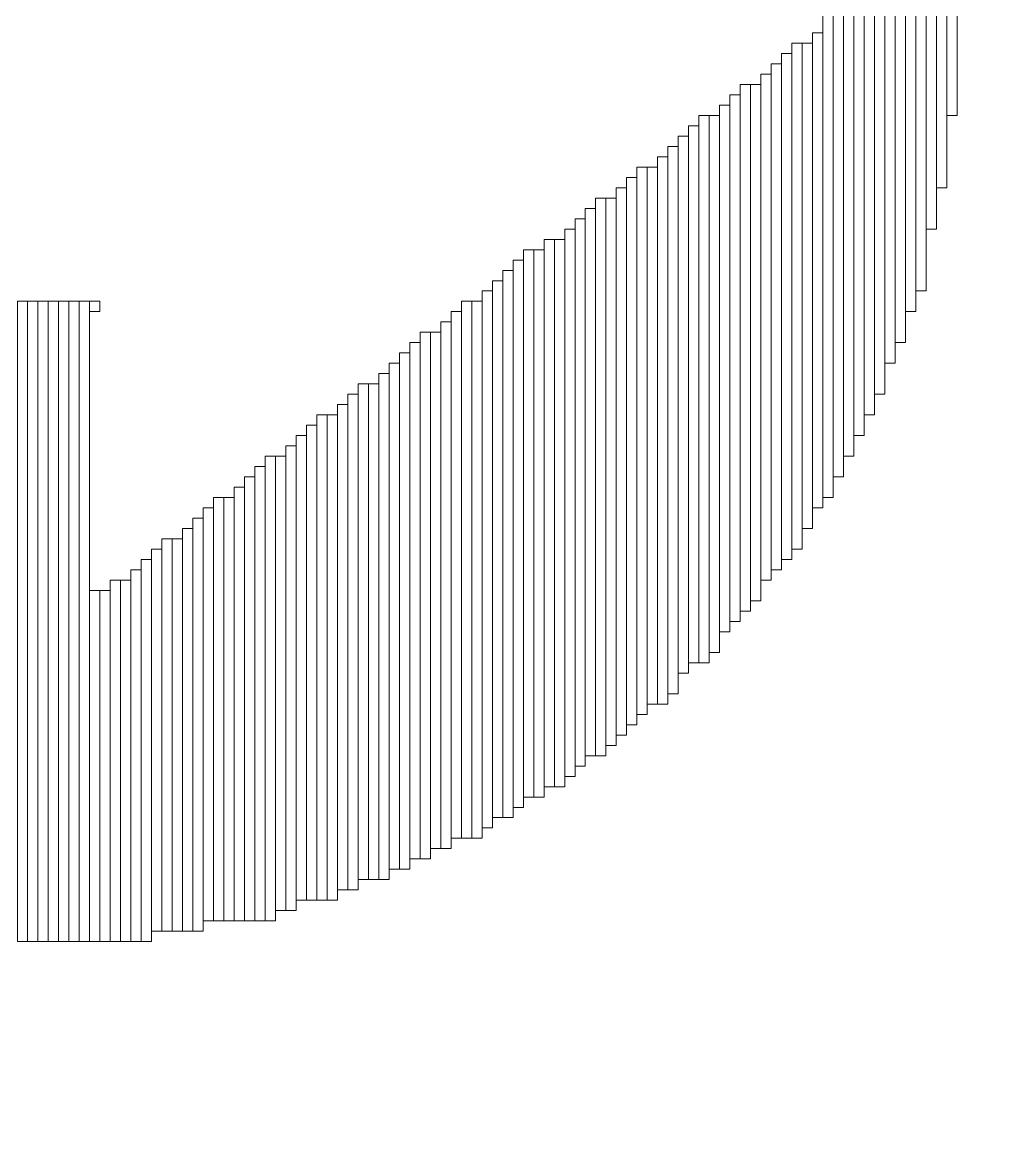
# Model space of a CAD drawing. Header units: millimetres. Extents: x -90 to 99, y -65 to 67.
# Drawn here: x 21.138 to 23.512, y 17.824 to 20.591 of the extents above; entities that cross this region are included whole.
import ezdxf

# ---------------------------------------------------------------- set-up
doc = ezdxf.new("R2010")
doc.units = ezdxf.units.MM
doc.header["$MEASUREMENT"] = 0
doc.layers.add('BG_OUTLINE', color=7, linetype='Continuous')
doc.layers.add('MA_PEN3', color=7, linetype='Continuous')

msp = doc.modelspace()

# ---------------------------------------------------------------- linework, layer by layer
at = {"layer": 'BG_OUTLINE', "color": 3, "lineweight": 9}
msp.add_open_spline([(-71.7269, -61.8795), (-71.7269, -61.8795), (-71.7343, 42.2681), (-71.7343, 42.2681), (-71.7343, 42.2681), (-71.7348, 43.0066), (-71.4419, 43.715), (-70.92, 44.2375), (-70.92, 44.2375), (-70.3982, 44.76), (-69.6866, 45.0538), (-68.9482, 45.0543), (-68.9482, 45.0543), (-68.9482, 45.0543), (75.2046, 45.0543), (75.2046, 45.0543), (75.2046, 45.0543), (76.8319, 45.0552), (78.1763, 43.7805), (78.2661, 42.1556), (78.2661, 42.1556), (78.2661, 42.1556), (78.2661, 31.2814), (78.2661, 31.2814), (78.2661, 31.2814), (78.2661, 31.2814), (72.2646, 31.2814), (72.2646, 31.2814), (72.2646, 31.2814), (72.2646, 31.2814), (72.2646, 26.9814), (72.2646, 26.9814), (72.2646, 26.9814), (72.2646, 26.9814), (78.2661, 26.9814), (78.2661, 26.9814), (78.2661, 26.9814), (78.2661, 26.9814), (78.2661, 18.6553), (78.2661, 18.6553), (78.2661, 18.6553), (78.2661, 18.6553), (72.2496, 18.6553), (72.2496, 18.6553), (72.2496, 18.6553), (72.2496, 18.6553), (72.2496, 14.3553), (72.2496, 14.3553), (72.2496, 14.3553), (72.2496, 14.3553), (78.2661, 14.3553), (78.2661, 14.3553), (78.2661, 14.3553), (78.2661, 14.3553), (78.2661, 9.255), (78.2661, 9.255), (78.2661, 9.255), (78.2661, 9.255), (72.2648, 9.255), (72.2648, 9.255), (72.2648, 9.255), (72.2648, 9.255), (72.2648, 4.955), (72.2648, 4.955), (72.2648, 4.955), (72.2648, 4.955), (78.2661, 4.955), (78.2661, 4.955), (78.2661, 4.955), (78.2661, 4.955), (78.2661, -3.3762), (78.2661, -3.3762), (78.2661, -3.3762), (78.2661, -3.3762), (72.2445, -3.3762), (72.2445, -3.3762), (72.2445, -3.3762), (72.2445, -3.3762), (72.2445, -7.6762), (72.2445, -7.6762), (72.2445, -7.6762), (72.2445, -7.6762), (78.2661, -7.6762), (78.2661, -7.6762), (78.2661, -7.6762), (78.2661, -7.6762), (78.2661, -12.7615), (78.2661, -12.7615), (78.2661, -12.7615), (78.2661, -12.7615), (72.2651, -12.7615), (72.2651, -12.7615), (72.2651, -12.7615), (72.2651, -12.7615), (72.2651, -17.0615), (72.2651, -17.0615), (72.2651, -17.0615), (72.2651, -17.0615), (78.2661, -17.0615), (78.2661, -17.0615), (78.2661, -17.0615), (78.2661, -17.0615), (78.2661, -25.4097), (78.2661, -25.4097), (78.2661, -25.4097), (78.2661, -25.4097), (72.2656, -25.4097), (72.2656, -25.4097), (72.2656, -25.4097), (72.2656, -25.4097), (72.2656, -29.7097), (72.2656, -29.7097), (72.2656, -29.7097), (72.2656, -29.7097), (78.2661, -29.7097), (78.2661, -29.7097), (78.2661, -29.7097), (78.2661, -29.7097), (78.2661, -34.793), (78.2661, -34.793), (78.2661, -34.793), (78.2661, -34.793), (72.2679, -34.793), (72.2679, -34.793), (72.2679, -34.793), (72.2679, -34.793), (72.2679, -39.0929), (72.2679, -39.0929), (72.2679, -39.0929), (72.2679, -39.0929), (78.2661, -39.0929), (78.2661, -39.0929), (78.2661, -39.0929), (78.2661, -39.0929), (78.2661, -47.4269), (78.2661, -47.4269), (78.2661, -47.4269), (78.2661, -47.4269), (72.2679, -47.4269), (72.2679, -47.4269), (72.2679, -47.4269), (72.2679, -47.4269), (72.2679, -51.7269), (72.2679, -51.7269), (72.2679, -51.7269), (72.2679, -51.7269), (78.2661, -51.7269), (78.2661, -51.7269), (78.2661, -51.7269), (78.2661, -51.7269), (78.2661, -51.8138), (78.2661, -51.8138), (78.2661, -51.8138), (78.2661, -51.8138), (78.2656, -61.8468), (78.2656, -61.8468), (78.2656, -61.8468), (78.2661, -62.6669), (77.9407, -63.4536), (77.3612, -64.0339), (77.3612, -64.0339), (76.7817, -64.6142), (75.9915, -64.9405), (75.1713, -64.941), (75.1713, -64.941), (75.1713, -64.941), (-68.6609, -64.9456), (-68.6609, -64.9456), (-68.6609, -64.9456), (-69.4735, -64.9461), (-70.2531, -64.6237), (-70.8281, -64.0495), (-70.8281, -64.0495), (-71.4031, -63.4752), (-71.7264, -62.6922), (-71.7269, -61.8795)], degree=3, knots=[0, 0, 0, 0, 0.022727, 0.022727, 0.022727, 0.022727, 0.045455, 0.045455, 0.045455, 0.045455, 0.068182, 0.068182, 0.068182, 0.068182, 0.090909, 0.090909, 0.090909, 0.090909, 0.113636, 0.113636, 0.113636, 0.113636, 0.136364, 0.136364, 0.136364, 0.136364, 0.159091, 0.159091, 0.159091, 0.159091, 0.181818, 0.181818, 0.181818, 0.181818, 0.204545, 0.204545, 0.204545, 0.204545, 0.227273, 0.227273, 0.227273, 0.227273, 0.25, 0.25, 0.25, 0.25, 0.272727, 0.272727, 0.272727, 0.272727, 0.295455, 0.295455, 0.295455, 0.295455, 0.318182, 0.318182, 0.318182, 0.318182, 0.340909, 0.340909, 0.340909, 0.340909, 0.363636, 0.363636, 0.363636, 0.363636, 0.386364, 0.386364, 0.386364, 0.386364, 0.409091, 0.409091, 0.409091, 0.409091, 0.431818, 0.431818, 0.431818, 0.431818, 0.454545, 0.454545, 0.454545, 0.454545, 0.477273, 0.477273, 0.477273, 0.477273, 0.5, 0.5, 0.5, 0.5, 0.522727, 0.522727, 0.522727, 0.522727, 0.545455, 0.545455, 0.545455, 0.545455, 0.568182, 0.568182, 0.568182, 0.568182, 0.590909, 0.590909, 0.590909, 0.590909, 0.613636, 0.613636, 0.613636, 0.613636, 0.636364, 0.636364, 0.636364, 0.636364, 0.659091, 0.659091, 0.659091, 0.659091, 0.681818, 0.681818, 0.681818, 0.681818, 0.704545, 0.704545, 0.704545, 0.704545, 0.727273, 0.727273, 0.727273, 0.727273, 0.75, 0.75, 0.75, 0.75, 0.772727, 0.772727, 0.772727, 0.772727, 0.795455, 0.795455, 0.795455, 0.795455, 0.818182, 0.818182, 0.818182, 0.818182, 0.840909, 0.840909, 0.840909, 0.840909, 0.863636, 0.863636, 0.863636, 0.863636, 0.886364, 0.886364, 0.886364, 0.886364, 0.909091, 0.909091, 0.909091, 0.909091, 0.931818, 0.931818, 0.931818, 0.931818, 0.954545, 0.954545, 0.954545, 0.954545, 0.977273, 0.977273, 0.977273, 0.977273, 1, 1, 1, 1], dxfattribs=at)
at = {"layer": 'MA_PEN3', "color": 5, "lineweight": 9}
for points in [[(23.1067, 21.7597), (23.1067, 21.7597), (23.1321, 21.7597), (23.1321, 21.7597), (23.1321, 21.7597), (23.1321, 21.7597), (23.1321, 19.4229), (23.1321, 19.4229), (23.1321, 19.4229), (23.1321, 19.4229), (23.1067, 19.4229), (23.1067, 19.4229), (23.1067, 19.4229), (23.1067, 19.4229), (23.1067, 21.7597), (23.1067, 21.7597)], [(23.1321, 21.7343), (23.1321, 21.7343), (23.1575, 21.7343), (23.1575, 21.7343), (23.1575, 21.7343), (23.1575, 21.7343), (23.1575, 19.4737), (23.1575, 19.4737), (23.1575, 19.4737), (23.1575, 19.4737), (23.1321, 19.4737), (23.1321, 19.4737), (23.1321, 19.4737), (23.1321, 19.4737), (23.1321, 21.7343), (23.1321, 21.7343)], [(23.1575, 21.6581), (23.1575, 21.6581), (23.1829, 21.6581), (23.1829, 21.6581), (23.1829, 21.6581), (23.1829, 21.6581), (23.1829, 19.5245), (23.1829, 19.5245), (23.1829, 19.5245), (23.1829, 19.5245), (23.1575, 19.5245), (23.1575, 19.5245), (23.1575, 19.5245), (23.1575, 19.5245), (23.1575, 21.6581), (23.1575, 21.6581)], [(23.1829, 21.6073), (23.1829, 21.6073), (23.2083, 21.6073), (23.2083, 21.6073), (23.2083, 21.6073), (23.2083, 21.6073), (23.2083, 19.5753), (23.2083, 19.5753), (23.2083, 19.5753), (23.2083, 19.5753), (23.1829, 19.5753), (23.1829, 19.5753), (23.1829, 19.5753), (23.1829, 19.5753), (23.1829, 21.6073), (23.1829, 21.6073)], [(23.2083, 21.5819), (23.2083, 21.5819), (23.2337, 21.5819), (23.2337, 21.5819), (23.2337, 21.5819), (23.2337, 21.5819), (23.2337, 19.6261), (23.2337, 19.6261), (23.2337, 19.6261), (23.2337, 19.6261), (23.2083, 19.6261), (23.2083, 19.6261), (23.2083, 19.6261), (23.2083, 19.6261), (23.2083, 21.5819), (23.2083, 21.5819)], [(23.2337, 21.5311), (23.2337, 21.5311), (23.2591, 21.5311), (23.2591, 21.5311), (23.2591, 21.5311), (23.2591, 21.5311), (23.2591, 19.6769), (23.2591, 19.6769), (23.2591, 19.6769), (23.2591, 19.6769), (23.2337, 19.6769), (23.2337, 19.6769), (23.2337, 19.6769), (23.2337, 19.6769), (23.2337, 21.5311), (23.2337, 21.5311)], [(23.2591, 21.4549), (23.2591, 21.4549), (23.2845, 21.4549), (23.2845, 21.4549), (23.2845, 21.4549), (23.2845, 21.4549), (23.2845, 19.7531), (23.2845, 19.7531), (23.2845, 19.7531), (23.2845, 19.7531), (23.2591, 19.7531), (23.2591, 19.7531), (23.2591, 19.7531), (23.2591, 19.7531), (23.2591, 21.4549), (23.2591, 21.4549)], [(23.2845, 21.3787), (23.2845, 21.3787), (23.3099, 21.3787), (23.3099, 21.3787), (23.3099, 21.3787), (23.3099, 21.3787), (23.3099, 19.8039), (23.3099, 19.8039), (23.3099, 19.8039), (23.3099, 19.8039), (23.2845, 19.8039), (23.2845, 19.8039), (23.2845, 19.8039), (23.2845, 19.8039), (23.2845, 21.3787), (23.2845, 21.3787)], [(23.3099, 21.3279), (23.3099, 21.3279), (23.3353, 21.3279), (23.3353, 21.3279), (23.3353, 21.3279), (23.3353, 21.3279), (23.3353, 19.8801), (23.3353, 19.8801), (23.3353, 19.8801), (23.3353, 19.8801), (23.3099, 19.8801), (23.3099, 19.8801), (23.3099, 19.8801), (23.3099, 19.8801), (23.3099, 21.3279), (23.3099, 21.3279)], [(23.3353, 21.2517), (23.3353, 21.2517), (23.3607, 21.2517), (23.3607, 21.2517), (23.3607, 21.2517), (23.3607, 21.2517), (23.3607, 19.9309), (23.3607, 19.9309), (23.3607, 19.9309), (23.3607, 19.9309), (23.3353, 19.9309), (23.3353, 19.9309), (23.3353, 19.9309), (23.3353, 19.9309), (23.3353, 21.2517), (23.3353, 21.2517)], [(23.3607, 21.1247), (23.3607, 21.1247), (23.3861, 21.1247), (23.3861, 21.1247), (23.3861, 21.1247), (23.3861, 21.1247), (23.3861, 20.0833), (23.3861, 20.0833), (23.3861, 20.0833), (23.3861, 20.0833), (23.3607, 20.0833), (23.3607, 20.0833), (23.3607, 20.0833), (23.3607, 20.0833), (23.3607, 21.1247), (23.3607, 21.1247)], [(23.3861, 21.0231), (23.3861, 21.0231), (23.4115, 21.0231), (23.4115, 21.0231), (23.4115, 21.0231), (23.4115, 21.0231), (23.4115, 20.1849), (23.4115, 20.1849), (23.4115, 20.1849), (23.4115, 20.1849), (23.3861, 20.1849), (23.3861, 20.1849), (23.3861, 20.1849), (23.3861, 20.1849), (23.3861, 21.0231), (23.3861, 21.0231)], [(23.4115, 20.8199), (23.4115, 20.8199), (23.4369, 20.8199), (23.4369, 20.8199), (23.4369, 20.8199), (23.4369, 20.8199), (23.4369, 20.3627), (23.4369, 20.3627), (23.4369, 20.3627), (23.4369, 20.3627), (23.4115, 20.3627), (23.4115, 20.3627), (23.4115, 20.3627), (23.4115, 20.3627), (23.4115, 20.8199), (23.4115, 20.8199)], [(23.0813, 20.5659), (23.0813, 20.5659), (23.1067, 20.5659), (23.1067, 20.5659), (23.1067, 20.5659), (23.1067, 20.5659), (23.1067, 19.3975), (23.1067, 19.3975), (23.1067, 19.3975), (23.1067, 19.3975), (23.0813, 19.3975), (23.0813, 19.3975), (23.0813, 19.3975), (23.0813, 19.3975), (23.0813, 20.5659), (23.0813, 20.5659)], [(23.0305, 20.5405), (23.0305, 20.5405), (23.0559, 20.5405), (23.0559, 20.5405), (23.0559, 20.5405), (23.0559, 20.5405), (23.0559, 19.2959), (23.0559, 19.2959), (23.0559, 19.2959), (23.0559, 19.2959), (23.0305, 19.2959), (23.0305, 19.2959), (23.0305, 19.2959), (23.0305, 19.2959), (23.0305, 20.5405), (23.0305, 20.5405)], [(23.0559, 20.5405), (23.0559, 20.5405), (23.0813, 20.5405), (23.0813, 20.5405), (23.0813, 20.5405), (23.0813, 20.5405), (23.0813, 19.3467), (23.0813, 19.3467), (23.0813, 19.3467), (23.0813, 19.3467), (23.0559, 19.3467), (23.0559, 19.3467), (23.0559, 19.3467), (23.0559, 19.3467), (23.0559, 20.5405), (23.0559, 20.5405)], [(23.0051, 20.5151), (23.0051, 20.5151), (23.0305, 20.5151), (23.0305, 20.5151), (23.0305, 20.5151), (23.0305, 20.5151), (23.0305, 19.2705), (23.0305, 19.2705), (23.0305, 19.2705), (23.0305, 19.2705), (23.0051, 19.2705), (23.0051, 19.2705), (23.0051, 19.2705), (23.0051, 19.2705), (23.0051, 20.5151), (23.0051, 20.5151)], [(22.9797, 20.4897), (22.9797, 20.4897), (23.0051, 20.4897), (23.0051, 20.4897), (23.0051, 20.4897), (23.0051, 20.4897), (23.0051, 19.2451), (23.0051, 19.2451), (23.0051, 19.2451), (23.0051, 19.2451), (22.9797, 19.2451), (22.9797, 19.2451), (22.9797, 19.2451), (22.9797, 19.2451), (22.9797, 20.4897), (22.9797, 20.4897)], [(22.9543, 20.4643), (22.9543, 20.4643), (22.9797, 20.4643), (22.9797, 20.4643), (22.9797, 20.4643), (22.9797, 20.4643), (22.9797, 19.2197), (22.9797, 19.2197), (22.9797, 19.2197), (22.9797, 19.2197), (22.9543, 19.2197), (22.9543, 19.2197), (22.9543, 19.2197), (22.9543, 19.2197), (22.9543, 20.4643), (22.9543, 20.4643)], [(22.9035, 20.4389), (22.9035, 20.4389), (22.9289, 20.4389), (22.9289, 20.4389), (22.9289, 20.4389), (22.9289, 20.4389), (22.9289, 19.1435), (22.9289, 19.1435), (22.9289, 19.1435), (22.9289, 19.1435), (22.9035, 19.1435), (22.9035, 19.1435), (22.9035, 19.1435), (22.9035, 19.1435), (22.9035, 20.4389), (22.9035, 20.4389)], [(22.9289, 20.4389), (22.9289, 20.4389), (22.9543, 20.4389), (22.9543, 20.4389), (22.9543, 20.4389), (22.9543, 20.4389), (22.9543, 19.1689), (22.9543, 19.1689), (22.9543, 19.1689), (22.9543, 19.1689), (22.9289, 19.1689), (22.9289, 19.1689), (22.9289, 19.1689), (22.9289, 19.1689), (22.9289, 20.4389), (22.9289, 20.4389)], [(22.8781, 20.4135), (22.8781, 20.4135), (22.9035, 20.4135), (22.9035, 20.4135), (22.9035, 20.4135), (22.9035, 20.4135), (22.9035, 19.1181), (22.9035, 19.1181), (22.9035, 19.1181), (22.9035, 19.1181), (22.8781, 19.1181), (22.8781, 19.1181), (22.8781, 19.1181), (22.8781, 19.1181), (22.8781, 20.4135), (22.8781, 20.4135)], [(22.8527, 20.3881), (22.8527, 20.3881), (22.8781, 20.3881), (22.8781, 20.3881), (22.8781, 20.3881), (22.8781, 20.3881), (22.8781, 19.0927), (22.8781, 19.0927), (22.8781, 19.0927), (22.8781, 19.0927), (22.8527, 19.0927), (22.8527, 19.0927), (22.8527, 19.0927), (22.8527, 19.0927), (22.8527, 20.3881), (22.8527, 20.3881)], [(22.8019, 20.3627), (22.8019, 20.3627), (22.8273, 20.3627), (22.8273, 20.3627), (22.8273, 20.3627), (22.8273, 20.3627), (22.8273, 19.0165), (22.8273, 19.0165), (22.8273, 19.0165), (22.8273, 19.0165), (22.8019, 19.0165), (22.8019, 19.0165), (22.8019, 19.0165), (22.8019, 19.0165), (22.8019, 20.3627), (22.8019, 20.3627)], [(22.8273, 20.3627), (22.8273, 20.3627), (22.8527, 20.3627), (22.8527, 20.3627), (22.8527, 20.3627), (22.8527, 20.3627), (22.8527, 19.0419), (22.8527, 19.0419), (22.8527, 19.0419), (22.8527, 19.0419), (22.8273, 19.0419), (22.8273, 19.0419), (22.8273, 19.0419), (22.8273, 19.0419), (22.8273, 20.3627), (22.8273, 20.3627)], [(22.7511, 20.3119), (22.7511, 20.3119), (22.7765, 20.3119), (22.7765, 20.3119), (22.7765, 20.3119), (22.7765, 20.3119), (22.7765, 18.9911), (22.7765, 18.9911), (22.7765, 18.9911), (22.7765, 18.9911), (22.7511, 18.9911), (22.7511, 18.9911), (22.7511, 18.9911), (22.7511, 18.9911), (22.7511, 20.3119), (22.7511, 20.3119)], [(22.7765, 20.3373), (22.7765, 20.3373), (22.8019, 20.3373), (22.8019, 20.3373), (22.8019, 20.3373), (22.8019, 20.3373), (22.8019, 19.0165), (22.8019, 19.0165), (22.8019, 19.0165), (22.8019, 19.0165), (22.7765, 19.0165), (22.7765, 19.0165), (22.7765, 19.0165), (22.7765, 19.0165), (22.7765, 20.3373), (22.7765, 20.3373)], [(22.7257, 20.2865), (22.7257, 20.2865), (22.7511, 20.2865), (22.7511, 20.2865), (22.7511, 20.2865), (22.7511, 20.2865), (22.7511, 18.9403), (22.7511, 18.9403), (22.7511, 18.9403), (22.7511, 18.9403), (22.7257, 18.9403), (22.7257, 18.9403), (22.7257, 18.9403), (22.7257, 18.9403), (22.7257, 20.2865), (22.7257, 20.2865)], [(22.7003, 20.2611), (22.7003, 20.2611), (22.7257, 20.2611), (22.7257, 20.2611), (22.7257, 20.2611), (22.7257, 20.2611), (22.7257, 18.9149), (22.7257, 18.9149), (22.7257, 18.9149), (22.7257, 18.9149), (22.7003, 18.9149), (22.7003, 18.9149), (22.7003, 18.9149), (22.7003, 18.9149), (22.7003, 20.2611), (22.7003, 20.2611)], [(22.6495, 20.2357), (22.6495, 20.2357), (22.6749, 20.2357), (22.6749, 20.2357), (22.6749, 20.2357), (22.6749, 20.2357), (22.6749, 18.8895), (22.6749, 18.8895), (22.6749, 18.8895), (22.6749, 18.8895), (22.6495, 18.8895), (22.6495, 18.8895), (22.6495, 18.8895), (22.6495, 18.8895), (22.6495, 20.2357), (22.6495, 20.2357)], [(22.6749, 20.2357), (22.6749, 20.2357), (22.7003, 20.2357), (22.7003, 20.2357), (22.7003, 20.2357), (22.7003, 20.2357), (22.7003, 18.9149), (22.7003, 18.9149), (22.7003, 18.9149), (22.7003, 18.9149), (22.6749, 18.9149), (22.6749, 18.9149), (22.6749, 18.9149), (22.6749, 18.9149), (22.6749, 20.2357), (22.6749, 20.2357)], [(22.6241, 20.2103), (22.6241, 20.2103), (22.6495, 20.2103), (22.6495, 20.2103), (22.6495, 20.2103), (22.6495, 20.2103), (22.6495, 18.8641), (22.6495, 18.8641), (22.6495, 18.8641), (22.6495, 18.8641), (22.6241, 18.8641), (22.6241, 18.8641), (22.6241, 18.8641), (22.6241, 18.8641), (22.6241, 20.2103), (22.6241, 20.2103)], [(22.5987, 20.1849), (22.5987, 20.1849), (22.6241, 20.1849), (22.6241, 20.1849), (22.6241, 20.1849), (22.6241, 20.1849), (22.6241, 18.8387), (22.6241, 18.8387), (22.6241, 18.8387), (22.6241, 18.8387), (22.5987, 18.8387), (22.5987, 18.8387), (22.5987, 18.8387), (22.5987, 18.8387), (22.5987, 20.1849), (22.5987, 20.1849)], [(22.5479, 20.1595), (22.5479, 20.1595), (22.5733, 20.1595), (22.5733, 20.1595), (22.5733, 20.1595), (22.5733, 20.1595), (22.5733, 18.7879), (22.5733, 18.7879), (22.5733, 18.7879), (22.5733, 18.7879), (22.5479, 18.7879), (22.5479, 18.7879), (22.5479, 18.7879), (22.5479, 18.7879), (22.5479, 20.1595), (22.5479, 20.1595)], [(22.5733, 20.1595), (22.5733, 20.1595), (22.5987, 20.1595), (22.5987, 20.1595), (22.5987, 20.1595), (22.5987, 20.1595), (22.5987, 18.8133), (22.5987, 18.8133), (22.5987, 18.8133), (22.5987, 18.8133), (22.5733, 18.8133), (22.5733, 18.8133), (22.5733, 18.8133), (22.5733, 18.8133), (22.5733, 20.1595), (22.5733, 20.1595)], [(22.5225, 20.1341), (22.5225, 20.1341), (22.5479, 20.1341), (22.5479, 20.1341), (22.5479, 20.1341), (22.5479, 20.1341), (22.5479, 18.7879), (22.5479, 18.7879), (22.5479, 18.7879), (22.5479, 18.7879), (22.5225, 18.7879), (22.5225, 18.7879), (22.5225, 18.7879), (22.5225, 18.7879), (22.5225, 20.1341), (22.5225, 20.1341)], [(22.4971, 20.1087), (22.4971, 20.1087), (22.5225, 20.1087), (22.5225, 20.1087), (22.5225, 20.1087), (22.5225, 20.1087), (22.5225, 18.7625), (22.5225, 18.7625), (22.5225, 18.7625), (22.5225, 18.7625), (22.4971, 18.7625), (22.4971, 18.7625), (22.4971, 18.7625), (22.4971, 18.7625), (22.4971, 20.1087), (22.4971, 20.1087)], [(22.4717, 20.0833), (22.4717, 20.0833), (22.4971, 20.0833), (22.4971, 20.0833), (22.4971, 20.0833), (22.4971, 20.0833), (22.4971, 18.7371), (22.4971, 18.7371), (22.4971, 18.7371), (22.4971, 18.7371), (22.4717, 18.7371), (22.4717, 18.7371), (22.4717, 18.7371), (22.4717, 18.7371), (22.4717, 20.0833), (22.4717, 20.0833)], [(22.4209, 20.0579), (22.4209, 20.0579), (22.4463, 20.0579), (22.4463, 20.0579), (22.4463, 20.0579), (22.4463, 20.0579), (22.4463, 18.7117), (22.4463, 18.7117), (22.4463, 18.7117), (22.4463, 18.7117), (22.4209, 18.7117), (22.4209, 18.7117), (22.4209, 18.7117), (22.4209, 18.7117), (22.4209, 20.0579), (22.4209, 20.0579)], [(22.4463, 20.0579), (22.4463, 20.0579), (22.4717, 20.0579), (22.4717, 20.0579), (22.4717, 20.0579), (22.4717, 20.0579), (22.4717, 18.7117), (22.4717, 18.7117), (22.4717, 18.7117), (22.4717, 18.7117), (22.4463, 18.7117), (22.4463, 18.7117), (22.4463, 18.7117), (22.4463, 18.7117), (22.4463, 20.0579), (22.4463, 20.0579)], [(22.3447, 20.0071), (22.3447, 20.0071), (22.3701, 20.0071), (22.3701, 20.0071), (22.3701, 20.0071), (22.3701, 20.0071), (22.3701, 18.6609), (22.3701, 18.6609), (22.3701, 18.6609), (22.3701, 18.6609), (22.3447, 18.6609), (22.3447, 18.6609), (22.3447, 18.6609), (22.3447, 18.6609), (22.3447, 20.0071), (22.3447, 20.0071)], [(22.3701, 20.0325), (22.3701, 20.0325), (22.3955, 20.0325), (22.3955, 20.0325), (22.3955, 20.0325), (22.3955, 20.0325), (22.3955, 18.6863), (22.3955, 18.6863), (22.3955, 18.6863), (22.3955, 18.6863), (22.3701, 18.6863), (22.3701, 18.6863), (22.3701, 18.6863), (22.3701, 18.6863), (22.3701, 20.0325), (22.3701, 20.0325)], [(22.3955, 20.0325), (22.3955, 20.0325), (22.4209, 20.0325), (22.4209, 20.0325), (22.4209, 20.0325), (22.4209, 20.0325), (22.4209, 18.6863), (22.4209, 18.6863), (22.4209, 18.6863), (22.4209, 18.6863), (22.3955, 18.6863), (22.3955, 18.6863), (22.3955, 18.6863), (22.3955, 18.6863), (22.3955, 20.0325), (22.3955, 20.0325)], [(22.3193, 19.9817), (22.3193, 19.9817), (22.3447, 19.9817), (22.3447, 19.9817), (22.3447, 19.9817), (22.3447, 19.9817), (22.3447, 18.6355), (22.3447, 18.6355), (22.3447, 18.6355), (22.3447, 18.6355), (22.3193, 18.6355), (22.3193, 18.6355), (22.3193, 18.6355), (22.3193, 18.6355), (22.3193, 19.9817), (22.3193, 19.9817)], [(22.2939, 19.9563), (22.2939, 19.9563), (22.3193, 19.9563), (22.3193, 19.9563), (22.3193, 19.9563), (22.3193, 19.9563), (22.3193, 18.6355), (22.3193, 18.6355), (22.3193, 18.6355), (22.3193, 18.6355), (22.2939, 18.6355), (22.2939, 18.6355), (22.2939, 18.6355), (22.2939, 18.6355), (22.2939, 19.9563), (22.2939, 19.9563)], [(22.2685, 19.9309), (22.2685, 19.9309), (22.2939, 19.9309), (22.2939, 19.9309), (22.2939, 19.9309), (22.2939, 19.9309), (22.2939, 18.6101), (22.2939, 18.6101), (22.2939, 18.6101), (22.2939, 18.6101), (22.2685, 18.6101), (22.2685, 18.6101), (22.2685, 18.6101), (22.2685, 18.6101), (22.2685, 19.9309), (22.2685, 19.9309)], [(21.1255, 19.9055), (21.1255, 19.9055), (21.1509, 19.9055), (21.1509, 19.9055), (21.1509, 19.9055), (21.1509, 19.9055), (21.1509, 18.3307), (21.1509, 18.3307), (21.1509, 18.3307), (21.1509, 18.3307), (21.1255, 18.3307), (21.1255, 18.3307), (21.1255, 18.3307), (21.1255, 18.3307), (21.1255, 19.9055), (21.1255, 19.9055)], [(21.1509, 19.9055), (21.1509, 19.9055), (21.1763, 19.9055), (21.1763, 19.9055), (21.1763, 19.9055), (21.1763, 19.9055), (21.1763, 18.3307), (21.1763, 18.3307), (21.1763, 18.3307), (21.1763, 18.3307), (21.1509, 18.3307), (21.1509, 18.3307), (21.1509, 18.3307), (21.1509, 18.3307), (21.1509, 19.9055), (21.1509, 19.9055)], [(21.1763, 19.9055), (21.1763, 19.9055), (21.2017, 19.9055), (21.2017, 19.9055), (21.2017, 19.9055), (21.2017, 19.9055), (21.2017, 18.3307), (21.2017, 18.3307), (21.2017, 18.3307), (21.2017, 18.3307), (21.1763, 18.3307), (21.1763, 18.3307), (21.1763, 18.3307), (21.1763, 18.3307), (21.1763, 19.9055), (21.1763, 19.9055)], [(21.2017, 19.9055), (21.2017, 19.9055), (21.2271, 19.9055), (21.2271, 19.9055), (21.2271, 19.9055), (21.2271, 19.9055), (21.2271, 18.3307), (21.2271, 18.3307), (21.2271, 18.3307), (21.2271, 18.3307), (21.2017, 18.3307), (21.2017, 18.3307), (21.2017, 18.3307), (21.2017, 18.3307), (21.2017, 19.9055), (21.2017, 19.9055)], [(21.2271, 19.9055), (21.2271, 19.9055), (21.2525, 19.9055), (21.2525, 19.9055), (21.2525, 19.9055), (21.2525, 19.9055), (21.2525, 18.3307), (21.2525, 18.3307), (21.2525, 18.3307), (21.2525, 18.3307), (21.2271, 18.3307), (21.2271, 18.3307), (21.2271, 18.3307), (21.2271, 18.3307), (21.2271, 19.9055), (21.2271, 19.9055)], [(21.2525, 19.9055), (21.2525, 19.9055), (21.2779, 19.9055), (21.2779, 19.9055), (21.2779, 19.9055), (21.2779, 19.9055), (21.2779, 18.3307), (21.2779, 18.3307), (21.2779, 18.3307), (21.2779, 18.3307), (21.2525, 18.3307), (21.2525, 18.3307), (21.2525, 18.3307), (21.2525, 18.3307), (21.2525, 19.9055), (21.2525, 19.9055)], [(21.2779, 19.9055), (21.2779, 19.9055), (21.3033, 19.9055), (21.3033, 19.9055), (21.3033, 19.9055), (21.3033, 19.9055), (21.3033, 18.3307), (21.3033, 18.3307), (21.3033, 18.3307), (21.3033, 18.3307), (21.2779, 18.3307), (21.2779, 18.3307), (21.2779, 18.3307), (21.2779, 18.3307), (21.2779, 19.9055), (21.2779, 19.9055)], [(21.3033, 19.9055), (21.3033, 19.9055), (21.3287, 19.9055), (21.3287, 19.9055), (21.3287, 19.9055), (21.3287, 19.9055), (21.3287, 19.8801), (21.3287, 19.8801), (21.3287, 19.8801), (21.3287, 19.8801), (21.3033, 19.8801), (21.3033, 19.8801), (21.3033, 19.8801), (21.3033, 19.8801), (21.3033, 19.9055), (21.3033, 19.9055)], [(22.2177, 19.9055), (22.2177, 19.9055), (22.2431, 19.9055), (22.2431, 19.9055), (22.2431, 19.9055), (22.2431, 19.9055), (22.2431, 18.5847), (22.2431, 18.5847), (22.2431, 18.5847), (22.2431, 18.5847), (22.2177, 18.5847), (22.2177, 18.5847), (22.2177, 18.5847), (22.2177, 18.5847), (22.2177, 19.9055), (22.2177, 19.9055)], [(22.2431, 19.9055), (22.2431, 19.9055), (22.2685, 19.9055), (22.2685, 19.9055), (22.2685, 19.9055), (22.2685, 19.9055), (22.2685, 18.5847), (22.2685, 18.5847), (22.2685, 18.5847), (22.2685, 18.5847), (22.2431, 18.5847), (22.2431, 18.5847), (22.2431, 18.5847), (22.2431, 18.5847), (22.2431, 19.9055), (22.2431, 19.9055)], [(22.1923, 19.8801), (22.1923, 19.8801), (22.2177, 19.8801), (22.2177, 19.8801), (22.2177, 19.8801), (22.2177, 19.8801), (22.2177, 18.5847), (22.2177, 18.5847), (22.2177, 18.5847), (22.2177, 18.5847), (22.1923, 18.5847), (22.1923, 18.5847), (22.1923, 18.5847), (22.1923, 18.5847), (22.1923, 19.8801), (22.1923, 19.8801)], [(22.1669, 19.8547), (22.1669, 19.8547), (22.1923, 19.8547), (22.1923, 19.8547), (22.1923, 19.8547), (22.1923, 19.8547), (22.1923, 18.5593), (22.1923, 18.5593), (22.1923, 18.5593), (22.1923, 18.5593), (22.1669, 18.5593), (22.1669, 18.5593), (22.1669, 18.5593), (22.1669, 18.5593), (22.1669, 19.8547), (22.1669, 19.8547)], [(22.1161, 19.8293), (22.1161, 19.8293), (22.1415, 19.8293), (22.1415, 19.8293), (22.1415, 19.8293), (22.1415, 19.8293), (22.1415, 18.5339), (22.1415, 18.5339), (22.1415, 18.5339), (22.1415, 18.5339), (22.1161, 18.5339), (22.1161, 18.5339), (22.1161, 18.5339), (22.1161, 18.5339), (22.1161, 19.8293), (22.1161, 19.8293)], [(22.1415, 19.8293), (22.1415, 19.8293), (22.1669, 19.8293), (22.1669, 19.8293), (22.1669, 19.8293), (22.1669, 19.8293), (22.1669, 18.5593), (22.1669, 18.5593), (22.1669, 18.5593), (22.1669, 18.5593), (22.1415, 18.5593), (22.1415, 18.5593), (22.1415, 18.5593), (22.1415, 18.5593), (22.1415, 19.8293), (22.1415, 19.8293)], [(22.0907, 19.8039), (22.0907, 19.8039), (22.1161, 19.8039), (22.1161, 19.8039), (22.1161, 19.8039), (22.1161, 19.8039), (22.1161, 18.5339), (22.1161, 18.5339), (22.1161, 18.5339), (22.1161, 18.5339), (22.0907, 18.5339), (22.0907, 18.5339), (22.0907, 18.5339), (22.0907, 18.5339), (22.0907, 19.8039), (22.0907, 19.8039)], [(22.0653, 19.7785), (22.0653, 19.7785), (22.0907, 19.7785), (22.0907, 19.7785), (22.0907, 19.7785), (22.0907, 19.7785), (22.0907, 18.5085), (22.0907, 18.5085), (22.0907, 18.5085), (22.0907, 18.5085), (22.0653, 18.5085), (22.0653, 18.5085), (22.0653, 18.5085), (22.0653, 18.5085), (22.0653, 19.7785), (22.0653, 19.7785)], [(22.0399, 19.7531), (22.0399, 19.7531), (22.0653, 19.7531), (22.0653, 19.7531), (22.0653, 19.7531), (22.0653, 19.7531), (22.0653, 18.5085), (22.0653, 18.5085), (22.0653, 18.5085), (22.0653, 18.5085), (22.0399, 18.5085), (22.0399, 18.5085), (22.0399, 18.5085), (22.0399, 18.5085), (22.0399, 19.7531), (22.0399, 19.7531)], [(21.9637, 19.7023), (21.9637, 19.7023), (21.9891, 19.7023), (21.9891, 19.7023), (21.9891, 19.7023), (21.9891, 19.7023), (21.9891, 18.4831), (21.9891, 18.4831), (21.9891, 18.4831), (21.9891, 18.4831), (21.9637, 18.4831), (21.9637, 18.4831), (21.9637, 18.4831), (21.9637, 18.4831), (21.9637, 19.7023), (21.9637, 19.7023)], [(21.9891, 19.7023), (21.9891, 19.7023), (22.0145, 19.7023), (22.0145, 19.7023), (22.0145, 19.7023), (22.0145, 19.7023), (22.0145, 18.4831), (22.0145, 18.4831), (22.0145, 18.4831), (22.0145, 18.4831), (21.9891, 18.4831), (21.9891, 18.4831), (21.9891, 18.4831), (21.9891, 18.4831), (21.9891, 19.7023), (21.9891, 19.7023)], [(22.0145, 19.7277), (22.0145, 19.7277), (22.0399, 19.7277), (22.0399, 19.7277), (22.0399, 19.7277), (22.0399, 19.7277), (22.0399, 18.4831), (22.0399, 18.4831), (22.0399, 18.4831), (22.0399, 18.4831), (22.0145, 18.4831), (22.0145, 18.4831), (22.0145, 18.4831), (22.0145, 18.4831), (22.0145, 19.7277), (22.0145, 19.7277)], [(21.9383, 19.6769), (21.9383, 19.6769), (21.9637, 19.6769), (21.9637, 19.6769), (21.9637, 19.6769), (21.9637, 19.6769), (21.9637, 18.4577), (21.9637, 18.4577), (21.9637, 18.4577), (21.9637, 18.4577), (21.9383, 18.4577), (21.9383, 18.4577), (21.9383, 18.4577), (21.9383, 18.4577), (21.9383, 19.6769), (21.9383, 19.6769)], [(21.9129, 19.6515), (21.9129, 19.6515), (21.9383, 19.6515), (21.9383, 19.6515), (21.9383, 19.6515), (21.9383, 19.6515), (21.9383, 18.4577), (21.9383, 18.4577), (21.9383, 18.4577), (21.9383, 18.4577), (21.9129, 18.4577), (21.9129, 18.4577), (21.9129, 18.4577), (21.9129, 18.4577), (21.9129, 19.6515), (21.9129, 19.6515)], [(21.8621, 19.6261), (21.8621, 19.6261), (21.8875, 19.6261), (21.8875, 19.6261), (21.8875, 19.6261), (21.8875, 19.6261), (21.8875, 18.4323), (21.8875, 18.4323), (21.8875, 18.4323), (21.8875, 18.4323), (21.8621, 18.4323), (21.8621, 18.4323), (21.8621, 18.4323), (21.8621, 18.4323), (21.8621, 19.6261), (21.8621, 19.6261)], [(21.8875, 19.6261), (21.8875, 19.6261), (21.9129, 19.6261), (21.9129, 19.6261), (21.9129, 19.6261), (21.9129, 19.6261), (21.9129, 18.4323), (21.9129, 18.4323), (21.9129, 18.4323), (21.9129, 18.4323), (21.8875, 18.4323), (21.8875, 18.4323), (21.8875, 18.4323), (21.8875, 18.4323), (21.8875, 19.6261), (21.8875, 19.6261)], [(21.8367, 19.6007), (21.8367, 19.6007), (21.8621, 19.6007), (21.8621, 19.6007), (21.8621, 19.6007), (21.8621, 19.6007), (21.8621, 18.4323), (21.8621, 18.4323), (21.8621, 18.4323), (21.8621, 18.4323), (21.8367, 18.4323), (21.8367, 18.4323), (21.8367, 18.4323), (21.8367, 18.4323), (21.8367, 19.6007), (21.8367, 19.6007)], [(21.8113, 19.5753), (21.8113, 19.5753), (21.8367, 19.5753), (21.8367, 19.5753), (21.8367, 19.5753), (21.8367, 19.5753), (21.8367, 18.4323), (21.8367, 18.4323), (21.8367, 18.4323), (21.8367, 18.4323), (21.8113, 18.4323), (21.8113, 18.4323), (21.8113, 18.4323), (21.8113, 18.4323), (21.8113, 19.5753), (21.8113, 19.5753)], [(21.7859, 19.5499), (21.7859, 19.5499), (21.8113, 19.5499), (21.8113, 19.5499), (21.8113, 19.5499), (21.8113, 19.5499), (21.8113, 18.4069), (21.8113, 18.4069), (21.8113, 18.4069), (21.8113, 18.4069), (21.7859, 18.4069), (21.7859, 18.4069), (21.7859, 18.4069), (21.7859, 18.4069), (21.7859, 19.5499), (21.7859, 19.5499)], [(21.7351, 19.5245), (21.7351, 19.5245), (21.7605, 19.5245), (21.7605, 19.5245), (21.7605, 19.5245), (21.7605, 19.5245), (21.7605, 18.3815), (21.7605, 18.3815), (21.7605, 18.3815), (21.7605, 18.3815), (21.7351, 18.3815), (21.7351, 18.3815), (21.7351, 18.3815), (21.7351, 18.3815), (21.7351, 19.5245), (21.7351, 19.5245)], [(21.7605, 19.5245), (21.7605, 19.5245), (21.7859, 19.5245), (21.7859, 19.5245), (21.7859, 19.5245), (21.7859, 19.5245), (21.7859, 18.4069), (21.7859, 18.4069), (21.7859, 18.4069), (21.7859, 18.4069), (21.7605, 18.4069), (21.7605, 18.4069), (21.7605, 18.4069), (21.7605, 18.4069), (21.7605, 19.5245), (21.7605, 19.5245)], [(21.7097, 19.4991), (21.7097, 19.4991), (21.7351, 19.4991), (21.7351, 19.4991), (21.7351, 19.4991), (21.7351, 19.4991), (21.7351, 18.3815), (21.7351, 18.3815), (21.7351, 18.3815), (21.7351, 18.3815), (21.7097, 18.3815), (21.7097, 18.3815), (21.7097, 18.3815), (21.7097, 18.3815), (21.7097, 19.4991), (21.7097, 19.4991)], [(21.6843, 19.4737), (21.6843, 19.4737), (21.7097, 19.4737), (21.7097, 19.4737), (21.7097, 19.4737), (21.7097, 19.4737), (21.7097, 18.3815), (21.7097, 18.3815), (21.7097, 18.3815), (21.7097, 18.3815), (21.6843, 18.3815), (21.6843, 18.3815), (21.6843, 18.3815), (21.6843, 18.3815), (21.6843, 19.4737), (21.6843, 19.4737)], [(21.6589, 19.4483), (21.6589, 19.4483), (21.6843, 19.4483), (21.6843, 19.4483), (21.6843, 19.4483), (21.6843, 19.4483), (21.6843, 18.3815), (21.6843, 18.3815), (21.6843, 18.3815), (21.6843, 18.3815), (21.6589, 18.3815), (21.6589, 18.3815), (21.6589, 18.3815), (21.6589, 18.3815), (21.6589, 19.4483), (21.6589, 19.4483)], [(21.5827, 19.3975), (21.5827, 19.3975), (21.6081, 19.3975), (21.6081, 19.3975), (21.6081, 19.3975), (21.6081, 19.3975), (21.6081, 18.3815), (21.6081, 18.3815), (21.6081, 18.3815), (21.6081, 18.3815), (21.5827, 18.3815), (21.5827, 18.3815), (21.5827, 18.3815), (21.5827, 18.3815), (21.5827, 19.3975), (21.5827, 19.3975)], [(21.6081, 19.4229), (21.6081, 19.4229), (21.6335, 19.4229), (21.6335, 19.4229), (21.6335, 19.4229), (21.6335, 19.4229), (21.6335, 18.3815), (21.6335, 18.3815), (21.6335, 18.3815), (21.6335, 18.3815), (21.6081, 18.3815), (21.6081, 18.3815), (21.6081, 18.3815), (21.6081, 18.3815), (21.6081, 19.4229), (21.6081, 19.4229)], [(21.6335, 19.4229), (21.6335, 19.4229), (21.6589, 19.4229), (21.6589, 19.4229), (21.6589, 19.4229), (21.6589, 19.4229), (21.6589, 18.3815), (21.6589, 18.3815), (21.6589, 18.3815), (21.6589, 18.3815), (21.6335, 18.3815), (21.6335, 18.3815), (21.6335, 18.3815), (21.6335, 18.3815), (21.6335, 19.4229), (21.6335, 19.4229)], [(21.5573, 19.3721), (21.5573, 19.3721), (21.5827, 19.3721), (21.5827, 19.3721), (21.5827, 19.3721), (21.5827, 19.3721), (21.5827, 18.3561), (21.5827, 18.3561), (21.5827, 18.3561), (21.5827, 18.3561), (21.5573, 18.3561), (21.5573, 18.3561), (21.5573, 18.3561), (21.5573, 18.3561), (21.5573, 19.3721), (21.5573, 19.3721)], [(21.5319, 19.3467), (21.5319, 19.3467), (21.5573, 19.3467), (21.5573, 19.3467), (21.5573, 19.3467), (21.5573, 19.3467), (21.5573, 18.3561), (21.5573, 18.3561), (21.5573, 18.3561), (21.5573, 18.3561), (21.5319, 18.3561), (21.5319, 18.3561), (21.5319, 18.3561), (21.5319, 18.3561), (21.5319, 19.3467), (21.5319, 19.3467)], [(21.4811, 19.3213), (21.4811, 19.3213), (21.5065, 19.3213), (21.5065, 19.3213), (21.5065, 19.3213), (21.5065, 19.3213), (21.5065, 18.3561), (21.5065, 18.3561), (21.5065, 18.3561), (21.5065, 18.3561), (21.4811, 18.3561), (21.4811, 18.3561), (21.4811, 18.3561), (21.4811, 18.3561), (21.4811, 19.3213), (21.4811, 19.3213)], [(21.5065, 19.3213), (21.5065, 19.3213), (21.5319, 19.3213), (21.5319, 19.3213), (21.5319, 19.3213), (21.5319, 19.3213), (21.5319, 18.3561), (21.5319, 18.3561), (21.5319, 18.3561), (21.5319, 18.3561), (21.5065, 18.3561), (21.5065, 18.3561), (21.5065, 18.3561), (21.5065, 18.3561), (21.5065, 19.3213), (21.5065, 19.3213)], [(21.4557, 19.2959), (21.4557, 19.2959), (21.4811, 19.2959), (21.4811, 19.2959), (21.4811, 19.2959), (21.4811, 19.2959), (21.4811, 18.3561), (21.4811, 18.3561), (21.4811, 18.3561), (21.4811, 18.3561), (21.4557, 18.3561), (21.4557, 18.3561), (21.4557, 18.3561), (21.4557, 18.3561), (21.4557, 19.2959), (21.4557, 19.2959)], [(21.4303, 19.2705), (21.4303, 19.2705), (21.4557, 19.2705), (21.4557, 19.2705), (21.4557, 19.2705), (21.4557, 19.2705), (21.4557, 18.3307), (21.4557, 18.3307), (21.4557, 18.3307), (21.4557, 18.3307), (21.4303, 18.3307), (21.4303, 18.3307), (21.4303, 18.3307), (21.4303, 18.3307), (21.4303, 19.2705), (21.4303, 19.2705)], [(21.4049, 19.2451), (21.4049, 19.2451), (21.4303, 19.2451), (21.4303, 19.2451), (21.4303, 19.2451), (21.4303, 19.2451), (21.4303, 18.3307), (21.4303, 18.3307), (21.4303, 18.3307), (21.4303, 18.3307), (21.4049, 18.3307), (21.4049, 18.3307), (21.4049, 18.3307), (21.4049, 18.3307), (21.4049, 19.2451), (21.4049, 19.2451)], [(21.3541, 19.2197), (21.3541, 19.2197), (21.3795, 19.2197), (21.3795, 19.2197), (21.3795, 19.2197), (21.3795, 19.2197), (21.3795, 18.3307), (21.3795, 18.3307), (21.3795, 18.3307), (21.3795, 18.3307), (21.3541, 18.3307), (21.3541, 18.3307), (21.3541, 18.3307), (21.3541, 18.3307), (21.3541, 19.2197), (21.3541, 19.2197)], [(21.3795, 19.2197), (21.3795, 19.2197), (21.4049, 19.2197), (21.4049, 19.2197), (21.4049, 19.2197), (21.4049, 19.2197), (21.4049, 18.3307), (21.4049, 18.3307), (21.4049, 18.3307), (21.4049, 18.3307), (21.3795, 18.3307), (21.3795, 18.3307), (21.3795, 18.3307), (21.3795, 18.3307), (21.3795, 19.2197), (21.3795, 19.2197)], [(21.3033, 19.1943), (21.3033, 19.1943), (21.3287, 19.1943), (21.3287, 19.1943), (21.3287, 19.1943), (21.3287, 19.1943), (21.3287, 18.3307), (21.3287, 18.3307), (21.3287, 18.3307), (21.3287, 18.3307), (21.3033, 18.3307), (21.3033, 18.3307), (21.3033, 18.3307), (21.3033, 18.3307), (21.3033, 19.1943), (21.3033, 19.1943)], [(21.3287, 19.1943), (21.3287, 19.1943), (21.3541, 19.1943), (21.3541, 19.1943), (21.3541, 19.1943), (21.3541, 19.1943), (21.3541, 18.3307), (21.3541, 18.3307), (21.3541, 18.3307), (21.3541, 18.3307), (21.3287, 18.3307), (21.3287, 18.3307), (21.3287, 18.3307), (21.3287, 18.3307), (21.3287, 19.1943), (21.3287, 19.1943)]]:
    msp.add_open_spline(points, degree=3, knots=[0, 0, 0, 0, 0.25, 0.25, 0.25, 0.25, 0.5, 0.5, 0.5, 0.5, 0.75, 0.75, 0.75, 0.75, 1, 1, 1, 1], dxfattribs=at)

doc.saveas('drawing.dxf')
